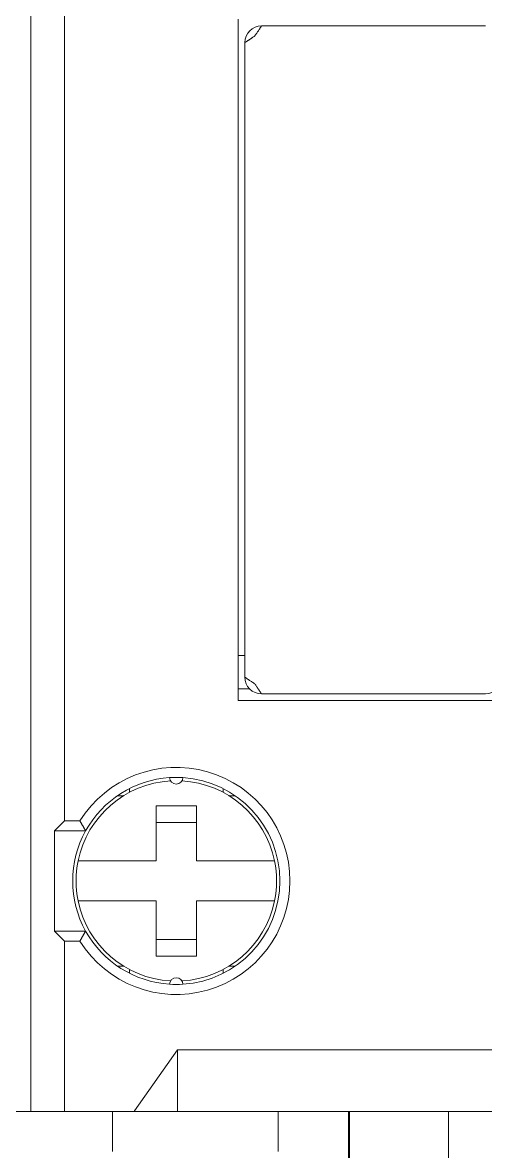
# Model space of a CAD drawing. Header units: millimetres. Extents: x 0 to 5940, y 0 to 4200.
# Drawn here: x 2233.21 to 2247.06, y 2868.61 to 2902.42 of the extents above; entities that cross this region are included whole.
import ezdxf

# ---------------------------------------------------------------- set-up
doc = ezdxf.new("R2010")
doc.units = ezdxf.units.MM
doc.header["$LTSCALE"] = 10
doc.layers.add('가시적인 것(ISO)', color=3, linetype='Continuous', lineweight=5, true_color=0x00ff00)
doc.layers.add('해치(ISO)', color=7, linetype='Continuous', lineweight=5)

msp = doc.modelspace()

# ---------------------------------------------------------------- hatches: boundary and pattern name
at = {"layer": '해치(ISO)'}
h = msp.add_hatch(dxfattribs=at)
h.set_pattern_fill('ANSI31', color=256, scale=254, angle=75.0002, style=0)
h.set_pattern_definition([(120.0002, (0, 0), (-27.49626, -15.87508), [])])
edge = h.paths.add_edge_path()
edge.add_line((2554.062, 3517.714), (2581.562, 3517.714))
edge.add_ellipse((2581.562, 3513.214), major_axis=(0, 4.5), ratio=1, start_angle=270, end_angle=360, ccw=False)
edge.add_line((2586.062, 3513.214), (2586.062, 3485.714))
edge.add_ellipse((2589.062, 3485.714), major_axis=(-3, 0), ratio=1, start_angle=0, end_angle=90)
edge.add_line((2589.062, 3482.714), (2591.062, 3482.714))
edge.add_line((2591.062, 3482.714), (2591.062, 3522.714))
edge.add_line((2591.062, 3522.714), (2551.062, 3522.714))
edge.add_line((2551.062, 3522.714), (2551.062, 3520.714))
edge.add_ellipse((2554.062, 3520.714), major_axis=(-3, 0), ratio=1, start_angle=0, end_angle=90)
edge = h.paths.add_edge_path()
edge.add_line((1795.662, 3482.714), (1797.662, 3482.714))
edge.add_ellipse((1797.662, 3485.714), major_axis=(0, -3), ratio=1, start_angle=0, end_angle=90)
edge.add_line((1800.662, 3485.714), (1800.662, 3513.214))
edge.add_ellipse((1805.162, 3513.214), major_axis=(-4.5, 0), ratio=1, start_angle=270, end_angle=360, ccw=False)
edge.add_line((1805.162, 3517.714), (1832.662, 3517.714))
edge.add_ellipse((1832.662, 3520.714), major_axis=(0, -3), ratio=1, start_angle=0, end_angle=90)
edge.add_line((1835.662, 3520.714), (1835.662, 3522.714))
edge.add_line((1835.662, 3522.714), (1795.662, 3522.714))
edge.add_line((1795.662, 3522.714), (1795.662, 3482.714))
edge = h.paths.add_edge_path()
edge.add_line((1795.662, 2817.314), (1795.662, 2777.314))
edge.add_line((1795.662, 2777.314), (1835.662, 2777.314))
edge.add_line((1835.662, 2777.314), (1835.662, 2779.314))
edge.add_ellipse((1832.662, 2779.314), major_axis=(3, 0), ratio=1, start_angle=0, end_angle=90)
edge.add_line((1832.662, 2782.314), (1804.901, 2782.314))
edge.add_ellipse((1804.901, 2786.814), major_axis=(0, -4.5), ratio=1, start_angle=269.5089, end_angle=360, ccw=False)
edge.add_line((1800.401, 2786.853), (1800.636, 2814.289))
edge.add_ellipse((1797.636, 2814.314), major_axis=(3, -0.026), ratio=1, start_angle=0, end_angle=90.4911)
edge.add_line((1797.636, 2817.314), (1795.662, 2817.314))
edge = h.paths.add_edge_path()
edge.add_line((2586.088, 2814.289), (2586.323, 2786.853))
edge.add_ellipse((2581.823, 2786.814), major_axis=(4.5, 0.039), ratio=1, start_angle=269.5089, end_angle=360, ccw=False)
edge.add_line((2581.823, 2782.314), (2554.062, 2782.314))
edge.add_ellipse((2554.062, 2779.314), major_axis=(0, 3), ratio=1, start_angle=0, end_angle=90)
edge.add_line((2551.062, 2779.314), (2551.062, 2777.314))
edge.add_line((2551.062, 2777.314), (2591.062, 2777.314))
edge.add_line((2591.062, 2777.314), (2591.062, 2817.314))
edge.add_line((2591.062, 2817.314), (2589.088, 2817.314))
edge.add_ellipse((2589.088, 2814.314), major_axis=(0, 3), ratio=1, start_angle=0, end_angle=90.4911)

# ---------------------------------------------------------------- linework, layer by layer
at = {"layer": '가시적인 것(ISO)'}
for p, q in [((2233.462, 2914.814), (2233.462, 2869.814)), ((2234.462, 2914.814), (2234.462, 2878.514)), ((2239.662, 2902.514), (2239.662, 2882.114)), ((2247.062, 2902.314), (2240.362, 2902.314)), ((2239.862, 2901.815), (2239.862, 2882.814)), ((2239.862, 2883.464), (2239.662, 2883.464)), ((2239.662, 2882.464), (2240.005, 2882.464)), ((2240.362, 2882.314), (2247.062, 2882.314)), ((2239.662, 2882.114), (2247.362, 2882.114)), ((2236.232, 2879.264), (2236.049, 2879.264)), ((2236.412, 2879.48), (2236.412, 2879.368)), ((2239.212, 2879.48), (2239.212, 2879.368)), ((2239.575, 2879.264), (2239.392, 2879.264)), ((2237.212, 2877.314), (2237.212, 2878.964)), ((2238.412, 2878.964), (2237.212, 2878.964)), ((2238.412, 2877.314), (2238.412, 2878.964)), ((2234.162, 2878.214), (2234.462, 2878.514)), ((2234.462, 2878.514), (2234.928, 2878.514)), ((2234.162, 2878.214), (2234.162, 2875.214)), ((2234.162, 2878.214), (2235.099, 2878.214)), ((2237.212, 2878.464), (2238.412, 2878.464)), ((2235.179, 2877.314), (2237.212, 2877.314)), ((2238.412, 2877.314), (2240.444, 2877.314)), ((2235.179, 2876.114), (2237.212, 2876.114)), ((2237.212, 2874.464), (2237.212, 2876.114)), ((2238.412, 2876.114), (2240.444, 2876.114)), ((2238.412, 2874.464), (2238.412, 2876.114)), ((2234.462, 2874.914), (2234.162, 2875.214)), ((2235.099, 2875.214), (2234.162, 2875.214)), ((2234.928, 2874.914), (2234.462, 2874.914)), ((2234.462, 2874.914), (2234.462, 2869.814)), ((2237.212, 2874.964), (2238.412, 2874.964)), ((2238.412, 2874.464), (2237.212, 2874.464)), ((2236.232, 2874.164), (2236.049, 2874.164)), ((2239.575, 2874.164), (2239.392, 2874.164)), ((2236.412, 2873.948), (2236.412, 2874.061)), ((2239.212, 2873.948), (2239.212, 2874.061)), ((2236.562, 2869.828), (2237.852, 2871.653)), ((2247.362, 2871.653), (2237.852, 2871.653)), ((2237.852, 2871.653), (2237.852, 2869.814)), ((2232.462, 2869.814), (2233.462, 2869.814)), ((2234.462, 2869.814), (2233.462, 2869.814)), ((2236.562, 2869.814), (2234.462, 2869.814)), ((2235.904, 2869.814), (2235.904, 2868.614)), ((2236.562, 2869.828), (2236.562, 2869.814)), ((2237.852, 2869.814), (2236.562, 2869.814)), ((2265.872, 2869.814), (2237.852, 2869.814)), ((2240.862, 2869.814), (2240.862, 2868.614)), ((2242.962, 2868.214), (2242.962, 2869.814)), ((2242.992, 2868.214), (2242.992, 2869.814)), ((2245.962, 2869.814), (2245.962, 2868.214))]:
    msp.add_line(p, q, dxfattribs=at)
for centre, radius, start, end in [((2240.362, 2901.814), 0.5, 90, 179.9223), ((2240.362, 2882.814), 0.5, 180, 269.9223), ((2247.062, 2882.814), 0.5, 270, 0), ((2237.812, 2876.714), 3.4, 211.9666, 148.0334), ((2237.812, 2876.714), 3, 93.2546, 168.463), ((2237.812, 2876.714), 3.1, 93.6972, 151.0598), ((2237.812, 2876.714), 3.1, 86.3028, 93.6972), ((2237.812, 2879.814), 0.2, 181.8713, 358.1287), ((2237.812, 2876.714), 3, 11.537, 86.7454), ((2237.812, 2876.714), 3.1, 273.6972, 86.3028), ((2237.812, 2876.714), 3.1, 151.0615, 208.9385), ((2237.812, 2876.714), 3, 168.463, 191.537), ((2237.812, 2876.714), 3, 348.463, 11.537), ((2237.812, 2876.714), 3, 191.537, 266.7454), ((2237.812, 2876.714), 3, 273.2546, 348.463), ((2237.812, 2876.714), 3.1, 208.9402, 266.3028), ((2237.812, 2873.614), 0.2, 1.8713, 178.1287), ((2237.812, 2876.714), 3.1, 266.3028, 273.6972)]:
    msp.add_arc(centre, radius, start, end, dxfattribs=at)
for points, knots in [([(2240.162, 2902.014), (2240.171, 2902.029), (2240.181, 2902.044), (2240.191, 2902.058), (2240.2, 2902.072), (2240.21, 2902.086), (2240.218, 2902.099), (2240.227, 2902.113), (2240.236, 2902.126), (2240.244, 2902.138), (2240.253, 2902.15), (2240.261, 2902.162), (2240.268, 2902.173), (2240.275, 2902.185), (2240.283, 2902.195), (2240.289, 2902.205), (2240.296, 2902.215), (2240.302, 2902.224), (2240.308, 2902.233), (2240.313, 2902.242), (2240.319, 2902.25), (2240.324, 2902.257), (2240.329, 2902.265), (2240.333, 2902.271), (2240.337, 2902.278), (2240.342, 2902.284), (2240.345, 2902.289), (2240.348, 2902.294), (2240.351, 2902.299), (2240.354, 2902.303), (2240.356, 2902.306), (2240.358, 2902.309), (2240.359, 2902.311), (2240.36, 2902.312), (2240.361, 2902.314), (2240.362, 2902.314), (2240.362, 2902.314)], [0, 0, 0, 0, 0.0833333, 0.0833333, 0.0833333, 0.1666667, 0.1666667, 0.1666667, 0.25, 0.25, 0.25, 0.3333333, 0.3333333, 0.3333333, 0.4166667, 0.4166667, 0.4166667, 0.5, 0.5, 0.5, 0.5833333, 0.5833333, 0.5833333, 0.6666667, 0.6666667, 0.6666667, 0.75, 0.75, 0.75, 0.8333333, 0.8333333, 0.8333333, 0.9166667, 0.9166667, 0.9166667, 1, 1, 1, 1]), ([(2240.162, 2902.014), (2240.148, 2902.004), (2240.133, 2901.995), (2240.119, 2901.986), (2240.108, 2901.978), (2240.097, 2901.971), (2240.087, 2901.964), (2240.084, 2901.962), (2240.081, 2901.96), (2240.078, 2901.958), (2240.076, 2901.957), (2240.075, 2901.956), (2240.073, 2901.955), (2240.061, 2901.947), (2240.05, 2901.94), (2240.04, 2901.933), (2240.037, 2901.931), (2240.035, 2901.93), (2240.032, 2901.928), (2240.03, 2901.926), (2240.027, 2901.924), (2240.024, 2901.923), (2240.02, 2901.92), (2240.015, 2901.917), (2240.011, 2901.914), (2240.009, 2901.912), (2240.007, 2901.911), (2240.005, 2901.91), (2240.002, 2901.907), (2239.999, 2901.906), (2239.996, 2901.904), (2239.993, 2901.902), (2239.991, 2901.9), (2239.989, 2901.899), (2239.983, 2901.895), (2239.978, 2901.892), (2239.973, 2901.889), (2239.97, 2901.886), (2239.967, 2901.884), (2239.963, 2901.882), (2239.957, 2901.878), (2239.951, 2901.874), (2239.946, 2901.87), (2239.942, 2901.868), (2239.939, 2901.865), (2239.935, 2901.863), (2239.93, 2901.86), (2239.926, 2901.857), (2239.921, 2901.854), (2239.92, 2901.853), (2239.919, 2901.853), (2239.918, 2901.852), (2239.916, 2901.85), (2239.913, 2901.849), (2239.911, 2901.847), (2239.907, 2901.845), (2239.904, 2901.842), (2239.901, 2901.84), (2239.897, 2901.838), (2239.894, 2901.836), (2239.891, 2901.834), (2239.889, 2901.832), (2239.886, 2901.831), (2239.884, 2901.829), (2239.881, 2901.827), (2239.878, 2901.825), (2239.876, 2901.824), (2239.875, 2901.823), (2239.873, 2901.822), (2239.872, 2901.821), (2239.87, 2901.82), (2239.868, 2901.818), (2239.867, 2901.817), (2239.866, 2901.817), (2239.866, 2901.817), (2239.865, 2901.816), (2239.865, 2901.816), (2239.864, 2901.815), (2239.863, 2901.815), (2239.863, 2901.815), (2239.862, 2901.815), (2239.862, 2901.815), (2239.861, 2901.815), (2239.86, 2901.815), (2239.859, 2901.815)], [0, 0, 0, 0, 0.0833333, 0.0833333, 0.0833333, 0.1489944, 0.1489944, 0.1489944, 0.1666667, 0.1666667, 0.1666667, 0.1779653, 0.1779653, 0.1779653, 0.25, 0.25, 0.25, 0.2671385, 0.2671385, 0.2671385, 0.2861273, 0.2861273, 0.2861273, 0.317474, 0.317474, 0.317474, 0.3333333, 0.3333333, 0.3333333, 0.3560695, 0.3560695, 0.3560695, 0.3747588, 0.3747588, 0.3747588, 0.4166667, 0.4166667, 0.4166667, 0.4452218, 0.4452218, 0.4452218, 0.5, 0.5, 0.5, 0.5340621, 0.5340621, 0.5340621, 0.5833333, 0.5833333, 0.5833333, 0.5944361, 0.5944361, 0.5944361, 0.6230543, 0.6230543, 0.6230543, 0.6666667, 0.6666667, 0.6666667, 0.7122652, 0.7122652, 0.7122652, 0.75, 0.75, 0.75, 0.8009689, 0.8009689, 0.8009689, 0.8333333, 0.8333333, 0.8333333, 0.8912596, 0.8912596, 0.8912596, 0.9166667, 0.9166667, 0.9166667, 0.9500404, 0.9500404, 0.9500404, 0.9713201, 0.9713201, 0.9713201, 0.9996588, 0.9996588, 0.9996588, 0.9996588]), ([(2240.162, 2882.614), (2240.147, 2882.624), (2240.133, 2882.634), (2240.118, 2882.643), (2240.104, 2882.653), (2240.09, 2882.662), (2240.077, 2882.671), (2240.064, 2882.68), (2240.051, 2882.688), (2240.038, 2882.697), (2240.026, 2882.705), (2240.014, 2882.713), (2240.003, 2882.72), (2239.992, 2882.728), (2239.981, 2882.735), (2239.971, 2882.742), (2239.961, 2882.748), (2239.952, 2882.754), (2239.943, 2882.76), (2239.935, 2882.766), (2239.927, 2882.771), (2239.919, 2882.776), (2239.912, 2882.781), (2239.905, 2882.786), (2239.898, 2882.79), (2239.892, 2882.794), (2239.887, 2882.798), (2239.882, 2882.801), (2239.878, 2882.804), (2239.874, 2882.806), (2239.871, 2882.808), (2239.868, 2882.81), (2239.865, 2882.812), (2239.864, 2882.813), (2239.863, 2882.814), (2239.862, 2882.814), (2239.862, 2882.814)], [0, 0, 0, 0, 0.0833333, 0.0833333, 0.0833333, 0.1666667, 0.1666667, 0.1666667, 0.25, 0.25, 0.25, 0.3333333, 0.3333333, 0.3333333, 0.4166667, 0.4166667, 0.4166667, 0.5, 0.5, 0.5, 0.5833333, 0.5833333, 0.5833333, 0.6666667, 0.6666667, 0.6666667, 0.75, 0.75, 0.75, 0.8333333, 0.8333333, 0.8333333, 0.9166667, 0.9166667, 0.9166667, 1, 1, 1, 1]), ([(2240.162, 2882.614), (2240.172, 2882.6), (2240.181, 2882.586), (2240.19, 2882.572), (2240.198, 2882.561), (2240.205, 2882.55), (2240.212, 2882.539), (2240.214, 2882.536), (2240.216, 2882.533), (2240.218, 2882.531), (2240.219, 2882.529), (2240.22, 2882.527), (2240.221, 2882.525), (2240.229, 2882.514), (2240.236, 2882.503), (2240.243, 2882.492), (2240.245, 2882.49), (2240.247, 2882.487), (2240.248, 2882.485), (2240.25, 2882.482), (2240.252, 2882.479), (2240.254, 2882.477), (2240.257, 2882.472), (2240.26, 2882.468), (2240.262, 2882.464), (2240.264, 2882.461), (2240.265, 2882.459), (2240.267, 2882.457), (2240.269, 2882.454), (2240.271, 2882.451), (2240.273, 2882.448), (2240.274, 2882.446), (2240.276, 2882.443), (2240.277, 2882.441), (2240.281, 2882.436), (2240.284, 2882.431), (2240.288, 2882.426), (2240.29, 2882.422), (2240.292, 2882.419), (2240.294, 2882.416), (2240.298, 2882.41), (2240.302, 2882.404), (2240.306, 2882.398), (2240.308, 2882.394), (2240.311, 2882.391), (2240.313, 2882.388), (2240.316, 2882.383), (2240.319, 2882.378), (2240.322, 2882.374), (2240.323, 2882.373), (2240.324, 2882.372), (2240.324, 2882.371), (2240.326, 2882.368), (2240.327, 2882.366), (2240.329, 2882.363), (2240.331, 2882.36), (2240.334, 2882.356), (2240.336, 2882.353), (2240.337, 2882.352), (2240.337, 2882.351), (2240.338, 2882.35), (2240.339, 2882.348), (2240.341, 2882.346), (2240.342, 2882.343), (2240.344, 2882.341), (2240.346, 2882.339), (2240.347, 2882.337), (2240.349, 2882.334), (2240.351, 2882.331), (2240.352, 2882.328), (2240.353, 2882.327), (2240.354, 2882.326), (2240.355, 2882.324), (2240.357, 2882.322), (2240.358, 2882.32), (2240.359, 2882.319), (2240.359, 2882.319), (2240.36, 2882.318), (2240.36, 2882.318), (2240.36, 2882.317), (2240.361, 2882.316), (2240.361, 2882.316), (2240.361, 2882.315), (2240.361, 2882.315), (2240.362, 2882.314), (2240.362, 2882.314), (2240.362, 2882.313), (2240.362, 2882.312)], [0, 0, 0, 0, 0.0833333, 0.0833333, 0.0833333, 0.1489949, 0.1489949, 0.1489949, 0.1666667, 0.1666667, 0.1666667, 0.1779653, 0.1779653, 0.1779653, 0.25, 0.25, 0.25, 0.2671385, 0.2671385, 0.2671385, 0.2861274, 0.2861274, 0.2861274, 0.317474, 0.317474, 0.317474, 0.3333333, 0.3333333, 0.3333333, 0.3560695, 0.3560695, 0.3560695, 0.3747611, 0.3747611, 0.3747611, 0.4166667, 0.4166667, 0.4166667, 0.4452218, 0.4452218, 0.4452218, 0.5, 0.5, 0.5, 0.5340621, 0.5340621, 0.5340621, 0.5833333, 0.5833333, 0.5833333, 0.5944346, 0.5944346, 0.5944346, 0.6230543, 0.6230543, 0.6230543, 0.6666667, 0.6666667, 0.6666667, 0.6794553, 0.6794553, 0.6794553, 0.7122652, 0.7122652, 0.7122652, 0.75, 0.75, 0.75, 0.8009689, 0.8009689, 0.8009689, 0.8333333, 0.8333333, 0.8333333, 0.8912596, 0.8912596, 0.8912596, 0.9166667, 0.9166667, 0.9166667, 0.9500404, 0.9500404, 0.9500404, 0.9713201, 0.9713201, 0.9713201, 0.999667, 0.999667, 0.999667, 0.999667]), ([(2235.179, 2877.314), (2235.141, 2877.314), (2235.096, 2877.314), (2235.026, 2877.314), (2234.988, 2877.314), (2234.935, 2877.314), (2234.91, 2877.314), (2234.881, 2877.314), (2234.876, 2877.314), (2234.872, 2877.314)], [-0.04494926, -0.04494926, -0.04494926, -0.04494926, -0.03348032, -0.03348032, -0.02217574, -0.02217574, -0.01102979, -0.01102979, 0, 0, 0, 0]), ([(2240.751, 2877.314), (2240.748, 2877.314), (2240.743, 2877.314), (2240.714, 2877.314), (2240.689, 2877.314), (2240.636, 2877.314), (2240.598, 2877.314), (2240.528, 2877.314), (2240.483, 2877.314), (2240.444, 2877.314)], [-0.18002519, -0.18002519, -0.18002519, -0.18002519, -0.1689954, -0.1689954, -0.15784945, -0.15784945, -0.14654487, -0.14654487, -0.13507593, -0.13507593, -0.13507593, -0.13507593]), ([(2234.872, 2876.114), (2234.876, 2876.114), (2234.881, 2876.114), (2234.91, 2876.114), (2234.935, 2876.114), (2234.988, 2876.114), (2235.026, 2876.114), (2235.096, 2876.114), (2235.141, 2876.114), (2235.179, 2876.114)], [0, 0, 0, 0, 0.01102979, 0.01102979, 0.02217574, 0.02217574, 0.03348032, 0.03348032, 0.04494926, 0.04494926, 0.04494926, 0.04494926]), ([(2240.444, 2876.114), (2240.483, 2876.114), (2240.528, 2876.114), (2240.598, 2876.114), (2240.636, 2876.114), (2240.689, 2876.114), (2240.714, 2876.114), (2240.743, 2876.114), (2240.748, 2876.114), (2240.751, 2876.114)], [0.13507593, 0.13507593, 0.13507593, 0.13507593, 0.14654487, 0.14654487, 0.15784945, 0.15784945, 0.1689954, 0.1689954, 0.18002519, 0.18002519, 0.18002519, 0.18002519])]:
    msp.add_open_spline(points, degree=3, knots=knots, dxfattribs=at)
for points, weights in [([(2234.928, 2878.514), (2235.013, 2878.36), (2235.099, 2878.214)], [0.999997847192, 0.999997703534, 0.999997706864]), ([(2235.099, 2875.214), (2235.013, 2875.069), (2234.928, 2874.914)], [0.999997706864, 0.999997703534, 0.999997847192])]:
    msp.add_rational_spline(points, weights, degree=2, dxfattribs=at)

doc.saveas('drawing.dxf')
